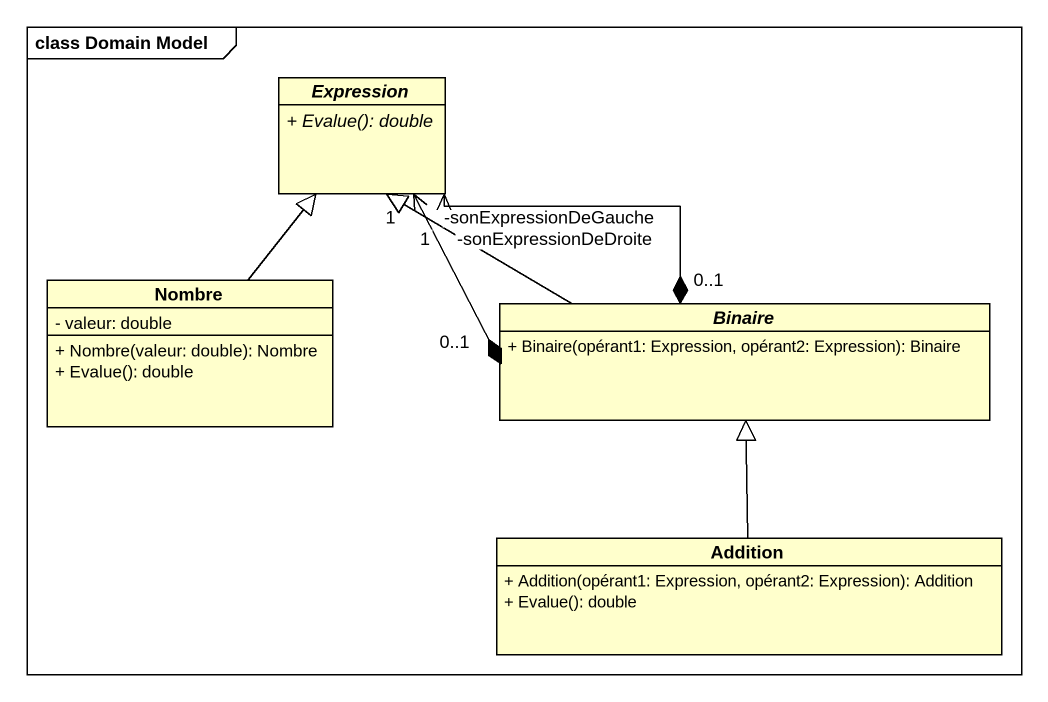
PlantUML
@startuml
mainframe class Domain Model
hide circle
hide empty members
skinparam classAttributeIconSize 0
abstract class Expression {
  {abstract} + Evalue(): double
}
class Nombre {
  - valeur: double
  + Nombre(valeur: double): Nombre
  + Evalue(): double
}
abstract class Binaire {
  + Binaire(opérant1: Expression, opérant2: Expression): Binaire
}
class Addition {
  + Addition(opérant1: Expression, opérant2: Expression): Addition
  + Evalue(): double
}
Expression "-sonExpressionDeGauche\n1" <-right-* "0..1" Binaire
Expression "-sonExpressionDeDroite\n1" <-right-* "0..1" Binaire
Nombre -up-|> Expression
Binaire -left-|> Expression
Addition -up-|> Binaire
@enduml
